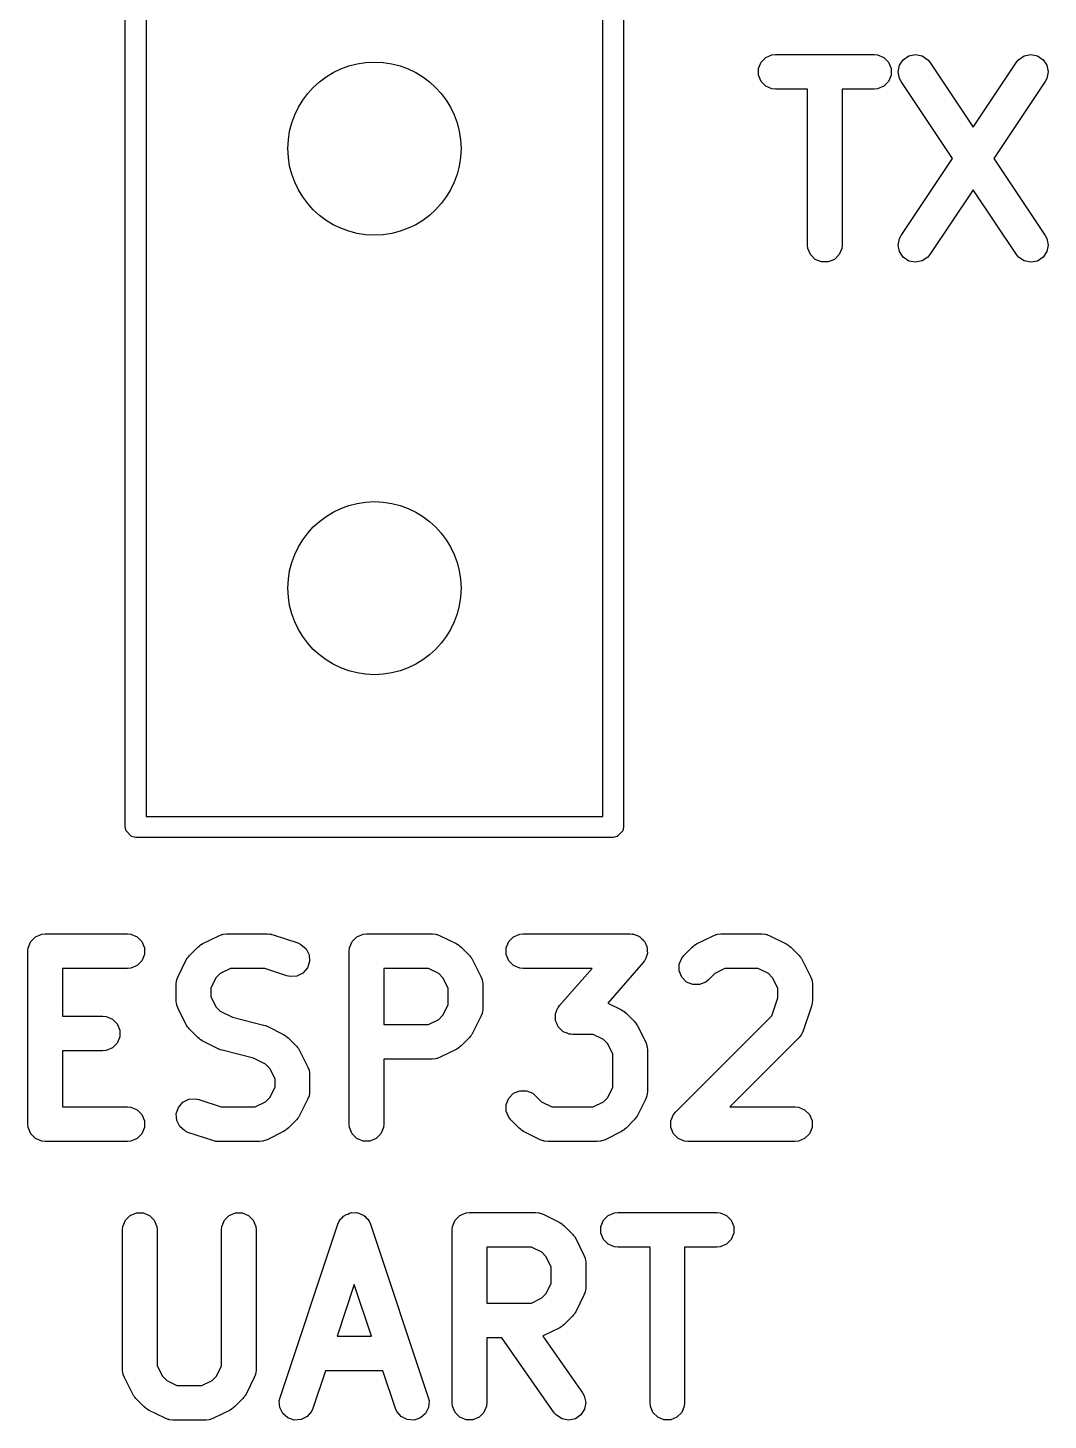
# Model space of a CAD drawing. Extents: x 2.05 to 8.87, y -5.84 to -2.88.
# Drawn here: x 5.2168 to 5.4489, y -3.6519 to -3.3351 of the extents above; entities that cross this region are included whole.
import ezdxf

# ---------------------------------------------------------------- set-up
doc = ezdxf.new("R2010")
doc.units = 0
doc.header["$MEASUREMENT"] = 0
doc.layers.add('BLACK', color=7, linetype='CONTINUOUS')

msp = doc.modelspace()

# ---------------------------------------------------------------- linework, layer by layer
at = {"layer": 'BLACK', "linetype": 'CONTINUOUS'}
for p, q in [((5.23898, -3.51693), (5.23898, -3.2126)), ((5.35236, -3.2126), (5.35236, -3.51693)), ((5.2437, -3.21496), (5.2437, -3.51457)), ((5.34764, -3.51457), (5.34764, -3.21496)), ((5.3847, -3.34189), (5.38611, -3.3413)), ((5.38611, -3.3413), (5.38688, -3.34123)), ((5.38688, -3.34123), (5.40938, -3.34123)), ((5.40938, -3.34123), (5.41015, -3.3413)), ((5.41015, -3.3413), (5.41157, -3.34189)), ((5.41725, -3.34153), (5.41876, -3.34123)), ((5.41876, -3.34123), (5.42026, -3.34153)), ((5.44349, -3.34153), (5.445, -3.34123)), ((5.445, -3.34123), (5.4465, -3.34153)), ((5.38302, -3.3444), (5.38361, -3.34298)), ((5.38302, -3.34593), (5.38302, -3.3444)), ((5.38361, -3.34298), (5.3847, -3.34189)), ((5.41157, -3.34189), (5.41265, -3.34298)), ((5.41265, -3.34298), (5.41324, -3.3444)), ((5.41324, -3.3444), (5.41324, -3.34593)), ((5.41482, -3.34516), (5.41512, -3.34366)), ((5.41512, -3.34366), (5.41597, -3.34238)), ((5.41597, -3.34238), (5.41725, -3.34153)), ((5.42026, -3.34153), (5.42154, -3.34239)), ((5.42154, -3.34239), (5.42203, -3.34298)), ((5.42203, -3.34298), (5.43188, -3.35775)), ((5.43188, -3.35775), (5.44172, -3.34298)), ((5.44172, -3.34298), (5.44221, -3.34239)), ((5.44221, -3.34239), (5.44349, -3.34153)), ((5.4465, -3.34153), (5.44778, -3.34238)), ((5.44778, -3.34238), (5.44864, -3.34366)), ((5.44864, -3.34366), (5.44894, -3.34516)), ((5.38361, -3.34735), (5.38302, -3.34593)), ((5.3847, -3.34844), (5.38361, -3.34735)), ((5.41265, -3.34735), (5.41157, -3.34844)), ((5.41324, -3.34593), (5.41265, -3.34735)), ((5.41511, -3.34667), (5.41482, -3.34516)), ((5.41548, -3.34735), (5.41511, -3.34667)), ((5.42715, -3.36485), (5.41548, -3.34735)), ((5.44828, -3.34735), (5.43661, -3.36485)), ((5.44864, -3.34667), (5.44828, -3.34735)), ((5.44894, -3.34516), (5.44864, -3.34667)), ((5.38611, -3.34903), (5.3847, -3.34844)), ((5.38688, -3.3491), (5.38611, -3.34903)), ((5.39419, -3.3491), (5.38688, -3.3491)), ((5.39419, -3.38454), (5.39419, -3.3491)), ((5.40938, -3.3491), (5.40207, -3.3491)), ((5.40207, -3.3491), (5.40207, -3.38454)), ((5.41015, -3.34903), (5.40938, -3.3491)), ((5.41157, -3.34844), (5.41015, -3.34903)), ((5.41548, -3.38235), (5.42715, -3.36485)), ((5.43661, -3.36485), (5.44828, -3.38235)), ((5.43188, -3.37195), (5.42203, -3.38672)), ((5.44172, -3.38672), (5.43188, -3.37195)), ((5.41511, -3.38303), (5.41548, -3.38235)), ((5.44828, -3.38235), (5.44864, -3.38303)), ((5.39427, -3.3853), (5.39419, -3.38454)), ((5.39486, -3.38672), (5.39427, -3.3853)), ((5.40199, -3.3853), (5.4014, -3.38672)), ((5.40207, -3.38454), (5.40199, -3.3853)), ((5.41482, -3.38454), (5.41511, -3.38303)), ((5.41512, -3.38605), (5.41482, -3.38454)), ((5.44864, -3.38303), (5.44894, -3.38454)), ((5.44894, -3.38454), (5.44864, -3.38605)), ((5.39594, -3.38781), (5.39486, -3.38672)), ((5.39736, -3.3884), (5.39594, -3.38781)), ((5.3989, -3.3884), (5.39736, -3.3884)), ((5.40032, -3.38781), (5.3989, -3.3884)), ((5.4014, -3.38672), (5.40032, -3.38781)), ((5.41597, -3.38732), (5.41512, -3.38605)), ((5.41725, -3.38818), (5.41597, -3.38732)), ((5.41876, -3.38847), (5.41725, -3.38818)), ((5.42026, -3.38817), (5.41876, -3.38847)), ((5.42154, -3.38732), (5.42026, -3.38817)), ((5.42203, -3.38672), (5.42154, -3.38732)), ((5.44221, -3.38732), (5.44172, -3.38672)), ((5.44349, -3.38817), (5.44221, -3.38732)), ((5.445, -3.38847), (5.44349, -3.38817)), ((5.4465, -3.38818), (5.445, -3.38847)), ((5.44778, -3.38732), (5.4465, -3.38818)), ((5.44864, -3.38605), (5.44778, -3.38732)), ((5.2437, -3.51457), (5.34764, -3.51457)), ((5.23916, -3.51783), (5.23898, -3.51693)), ((5.24043, -3.51911), (5.23916, -3.51783)), ((5.35218, -3.51783), (5.3509, -3.51911)), ((5.35236, -3.51693), (5.35218, -3.51783)), ((5.24134, -3.51929), (5.24043, -3.51911)), ((5.35, -3.51929), (5.24134, -3.51929)), ((5.3509, -3.51911), (5.35, -3.51929)), ((5.21689, -3.5444), (5.21748, -3.54298)), ((5.21748, -3.54298), (5.21857, -3.54189)), ((5.21857, -3.54189), (5.21999, -3.54131)), ((5.21999, -3.54131), (5.22075, -3.54123)), ((5.22075, -3.54123), (5.2395, -3.54123)), ((5.2395, -3.54123), (5.24027, -3.54131)), ((5.24027, -3.54131), (5.24169, -3.54189)), ((5.24169, -3.54189), (5.24277, -3.54298)), ((5.24277, -3.54298), (5.24336, -3.5444)), ((5.25547, -3.54426), (5.25577, -3.54401)), ((5.25577, -3.54401), (5.25584, -3.54393)), ((5.25584, -3.54393), (5.25595, -3.54386)), ((5.25595, -3.54386), (5.25606, -3.54377)), ((5.25606, -3.54377), (5.25616, -3.54373)), ((5.25616, -3.54373), (5.25649, -3.54352)), ((5.25649, -3.54352), (5.26024, -3.54165)), ((5.26024, -3.54165), (5.26096, -3.54137)), ((5.26096, -3.54137), (5.2611, -3.54136)), ((5.2611, -3.54136), (5.26123, -3.54131)), ((5.26123, -3.54131), (5.262, -3.54123)), ((5.262, -3.54123), (5.27137, -3.54123)), ((5.27137, -3.54123), (5.27176, -3.54127)), ((5.27176, -3.54127), (5.27186, -3.54126)), ((5.27186, -3.54126), (5.272, -3.54129)), ((5.272, -3.54129), (5.27214, -3.54131)), ((5.27214, -3.54131), (5.27224, -3.54135)), ((5.27224, -3.54135), (5.27262, -3.54143)), ((5.27262, -3.54143), (5.27824, -3.54331)), ((5.27824, -3.54331), (5.27895, -3.54362)), ((5.27895, -3.54362), (5.28011, -3.54463)), ((5.29001, -3.5444), (5.2906, -3.54298)), ((5.2906, -3.54298), (5.29168, -3.54189)), ((5.29168, -3.54189), (5.2931, -3.54131)), ((5.2931, -3.54131), (5.29387, -3.54123)), ((5.29387, -3.54123), (5.30887, -3.54123)), ((5.30887, -3.54123), (5.30964, -3.54131)), ((5.30964, -3.54131), (5.30977, -3.54136)), ((5.30977, -3.54136), (5.30991, -3.54137)), ((5.30991, -3.54137), (5.31063, -3.54165)), ((5.31063, -3.54165), (5.31438, -3.54352)), ((5.31438, -3.54352), (5.31471, -3.54373)), ((5.31471, -3.54373), (5.3148, -3.54377)), ((5.3148, -3.54377), (5.31491, -3.54386)), ((5.31491, -3.54386), (5.31503, -3.54393)), ((5.31503, -3.54393), (5.3151, -3.54401)), ((5.3151, -3.54401), (5.3154, -3.54426)), ((5.32563, -3.5444), (5.32622, -3.54298)), ((5.32622, -3.54298), (5.3273, -3.54189)), ((5.3273, -3.54189), (5.32872, -3.54131)), ((5.32872, -3.54131), (5.32949, -3.54123)), ((5.32949, -3.54123), (5.35386, -3.54123)), ((5.35386, -3.54123), (5.35427, -3.54127)), ((5.35427, -3.54127), (5.35437, -3.54126)), ((5.35437, -3.54126), (5.35444, -3.54129)), ((5.35444, -3.54129), (5.35463, -3.54131)), ((5.35463, -3.54131), (5.35522, -3.54155)), ((5.35522, -3.54155), (5.35583, -3.54176)), ((5.35583, -3.54176), (5.35593, -3.54184)), ((5.35593, -3.54184), (5.35605, -3.54189)), ((5.35605, -3.54189), (5.3565, -3.54235)), ((5.3565, -3.54235), (5.35698, -3.54277)), ((5.35698, -3.54277), (5.35704, -3.54289)), ((5.35704, -3.54289), (5.35714, -3.54298)), ((5.35714, -3.54298), (5.35738, -3.54357)), ((5.35738, -3.54357), (5.35766, -3.54414)), ((5.36795, -3.54426), (5.36825, -3.54401)), ((5.36825, -3.54401), (5.36832, -3.54393)), ((5.36832, -3.54393), (5.36844, -3.54386)), ((5.36844, -3.54386), (5.36855, -3.54377)), ((5.36855, -3.54377), (5.36864, -3.54373)), ((5.36864, -3.54373), (5.36897, -3.54352)), ((5.36897, -3.54352), (5.37272, -3.54165)), ((5.37272, -3.54165), (5.37344, -3.54137)), ((5.37344, -3.54137), (5.37359, -3.54136)), ((5.37359, -3.54136), (5.37372, -3.54131)), ((5.37372, -3.54131), (5.37448, -3.54123)), ((5.37448, -3.54123), (5.38386, -3.54123)), ((5.38386, -3.54123), (5.38463, -3.54131)), ((5.38463, -3.54131), (5.38476, -3.54136)), ((5.38476, -3.54136), (5.3849, -3.54137)), ((5.3849, -3.54137), (5.38562, -3.54165)), ((5.38562, -3.54165), (5.38937, -3.54352)), ((5.38937, -3.54352), (5.3897, -3.54373)), ((5.3897, -3.54373), (5.3898, -3.54377)), ((5.3898, -3.54377), (5.3899, -3.54386)), ((5.3899, -3.54386), (5.39002, -3.54393)), ((5.39002, -3.54393), (5.39009, -3.54401)), ((5.39009, -3.54401), (5.39039, -3.54426)), ((5.21682, -3.54517), (5.21689, -3.5444)), ((5.21682, -3.58454), (5.21682, -3.54517)), ((5.24336, -3.54594), (5.24277, -3.54735)), ((5.24336, -3.5444), (5.24336, -3.54594)), ((5.25098, -3.55091), (5.25285, -3.54716)), ((5.25285, -3.54716), (5.25306, -3.54683)), ((5.25306, -3.54683), (5.2531, -3.54673)), ((5.2531, -3.54673), (5.25319, -3.54662)), ((5.25319, -3.54662), (5.25326, -3.5465)), ((5.25326, -3.5465), (5.25334, -3.54643)), ((5.25334, -3.54643), (5.25359, -3.54613)), ((5.25359, -3.54613), (5.25547, -3.54426)), ((5.28011, -3.54463), (5.28079, -3.546)), ((5.28079, -3.546), (5.2809, -3.54753)), ((5.28993, -3.54517), (5.29001, -3.5444)), ((5.28993, -3.58454), (5.28993, -3.54517)), ((5.3154, -3.54426), (5.31728, -3.54613)), ((5.31728, -3.54613), (5.31752, -3.54643)), ((5.31752, -3.54643), (5.3176, -3.5465)), ((5.3176, -3.5465), (5.31768, -3.54662)), ((5.31768, -3.54662), (5.31777, -3.54673)), ((5.31777, -3.54673), (5.31781, -3.54683)), ((5.31781, -3.54683), (5.31801, -3.54716)), ((5.31801, -3.54716), (5.31989, -3.55091)), ((5.32563, -3.54594), (5.32563, -3.5444)), ((5.32622, -3.54735), (5.32563, -3.54594)), ((5.35727, -3.54713), (5.35716, -3.54729)), ((5.35748, -3.54653), (5.35727, -3.54713)), ((5.35772, -3.54594), (5.35748, -3.54653)), ((5.35766, -3.54414), (5.35767, -3.54428)), ((5.35767, -3.54428), (5.35772, -3.5444)), ((5.35772, -3.5444), (5.35772, -3.54504)), ((5.35772, -3.54504), (5.35777, -3.54568)), ((5.35777, -3.54568), (5.35772, -3.5458)), ((5.35772, -3.5458), (5.35772, -3.54594)), ((5.365, -3.54815), (5.36559, -3.54673)), ((5.36559, -3.54673), (5.36608, -3.54613)), ((5.36608, -3.54613), (5.36795, -3.54426)), ((5.39039, -3.54426), (5.39227, -3.54613)), ((5.39227, -3.54613), (5.39251, -3.54643)), ((5.39251, -3.54643), (5.39259, -3.5465)), ((5.39259, -3.5465), (5.39267, -3.54662)), ((5.39267, -3.54662), (5.39276, -3.54673)), ((5.39276, -3.54673), (5.3928, -3.54683)), ((5.3928, -3.54683), (5.393, -3.54716)), ((5.393, -3.54716), (5.39488, -3.55091)), ((5.2395, -3.5491), (5.22469, -3.5491)), ((5.22469, -3.5491), (5.22469, -3.55998)), ((5.24027, -3.54903), (5.2395, -3.5491)), ((5.24169, -3.54844), (5.24027, -3.54903)), ((5.24277, -3.54735), (5.24169, -3.54844)), ((5.26058, -3.55028), (5.25961, -3.55125)), ((5.26293, -3.5491), (5.26058, -3.55028)), ((5.27073, -3.5491), (5.26293, -3.5491)), ((5.27575, -3.55078), (5.27073, -3.5491)), ((5.27941, -3.55015), (5.27804, -3.55084)), ((5.28042, -3.54899), (5.27941, -3.55015)), ((5.2809, -3.54753), (5.28042, -3.54899)), ((5.30794, -3.5491), (5.29781, -3.5491)), ((5.29781, -3.5491), (5.29781, -3.56185)), ((5.31029, -3.55028), (5.30794, -3.5491)), ((5.31126, -3.55125), (5.31029, -3.55028)), ((5.3273, -3.54844), (5.32622, -3.54735)), ((5.32872, -3.54903), (5.3273, -3.54844)), ((5.32949, -3.5491), (5.32872, -3.54903)), ((5.34519, -3.5491), (5.32949, -3.5491)), ((5.33778, -3.55757), (5.34519, -3.5491)), ((5.35682, -3.54776), (5.34877, -3.55697)), ((5.35706, -3.54743), (5.35682, -3.54776)), ((5.35714, -3.54735), (5.35706, -3.54743)), ((5.35716, -3.54729), (5.35714, -3.54735)), ((5.365, -3.54968), (5.365, -3.54815)), ((5.36559, -3.5511), (5.365, -3.54968)), ((5.37307, -3.55028), (5.37164, -3.5517)), ((5.37541, -3.5491), (5.37307, -3.55028)), ((5.38293, -3.5491), (5.37541, -3.5491)), ((5.38528, -3.55028), (5.38293, -3.5491)), ((5.38625, -3.55125), (5.38528, -3.55028)), ((5.25056, -3.55267), (5.25064, -3.5519)), ((5.25056, -3.55642), (5.25056, -3.55267)), ((5.25064, -3.5519), (5.25069, -3.55177)), ((5.25069, -3.55177), (5.2507, -3.55163)), ((5.2507, -3.55163), (5.25098, -3.55091)), ((5.25961, -3.55125), (5.25844, -3.5536)), ((5.25844, -3.5536), (5.25844, -3.55549)), ((5.2765, -3.55095), (5.27575, -3.55078)), ((5.27804, -3.55084), (5.2765, -3.55095)), ((5.31243, -3.5536), (5.31126, -3.55125)), ((5.31243, -3.55736), (5.31243, -3.5536)), ((5.31989, -3.55091), (5.32016, -3.55163)), ((5.32016, -3.55163), (5.32017, -3.55177)), ((5.32017, -3.55177), (5.32023, -3.5519)), ((5.32023, -3.5519), (5.3203, -3.55267)), ((5.3203, -3.55267), (5.3203, -3.55829)), ((5.36667, -3.55219), (5.36559, -3.5511)), ((5.36809, -3.55278), (5.36667, -3.55219)), ((5.36963, -3.55278), (5.36809, -3.55278)), ((5.37105, -3.55219), (5.36963, -3.55278)), ((5.37164, -3.5517), (5.37105, -3.55219)), ((5.38742, -3.5536), (5.38625, -3.55125)), ((5.38742, -3.55578), (5.38742, -3.5536)), ((5.39488, -3.55091), (5.39515, -3.55163)), ((5.39515, -3.55163), (5.39516, -3.55177)), ((5.39516, -3.55177), (5.39522, -3.5519)), ((5.39522, -3.5519), (5.39529, -3.55267)), ((5.39529, -3.55267), (5.39529, -3.55642)), ((5.25064, -3.55718), (5.25056, -3.55642)), ((5.25844, -3.55549), (5.25961, -3.55783)), ((5.38604, -3.55991), (5.38742, -3.55578)), ((5.39529, -3.55642), (5.39526, -3.5568)), ((5.25069, -3.55731), (5.25064, -3.55718)), ((5.2507, -3.55746), (5.25069, -3.55731)), ((5.25098, -3.55818), (5.2507, -3.55746)), ((5.25285, -3.56193), (5.25098, -3.55818)), ((5.25961, -3.55783), (5.26058, -3.5588)), ((5.26058, -3.5588), (5.26337, -3.5602)), ((5.31029, -3.56068), (5.31126, -3.55971)), ((5.31126, -3.55971), (5.31243, -3.55736)), ((5.32016, -3.55933), (5.31989, -3.56005)), ((5.32017, -3.55919), (5.32016, -3.55933)), ((5.32023, -3.55906), (5.32017, -3.55919)), ((5.3203, -3.55829), (5.32023, -3.55906)), ((5.33683, -3.55966), (5.33688, -3.55953)), ((5.33688, -3.56029), (5.33683, -3.55966)), ((5.33688, -3.5594), (5.33712, -3.55881)), ((5.33688, -3.55953), (5.33688, -3.5594)), ((5.33712, -3.55881), (5.33733, -3.5582)), ((5.33733, -3.5582), (5.33744, -3.55805)), ((5.33744, -3.55805), (5.33747, -3.55798)), ((5.33747, -3.55798), (5.33754, -3.5579)), ((5.33754, -3.5579), (5.33778, -3.55757)), ((5.34877, -3.55697), (5.35187, -3.55852)), ((5.35187, -3.55852), (5.3522, -3.55873)), ((5.3522, -3.55873), (5.3523, -3.55877)), ((5.3523, -3.55877), (5.35241, -3.55886)), ((5.35241, -3.55886), (5.35253, -3.55893)), ((5.35253, -3.55893), (5.35259, -3.55901)), ((5.35259, -3.55901), (5.3529, -3.55926)), ((5.3529, -3.55926), (5.35477, -3.56113)), ((5.3642, -3.58175), (5.38604, -3.55991)), ((5.39509, -3.55766), (5.39322, -3.56329)), ((5.39518, -3.55728), (5.39509, -3.55766)), ((5.39522, -3.55718), (5.39518, -3.55728)), ((5.39523, -3.55704), (5.39522, -3.55718)), ((5.39526, -3.55691), (5.39523, -3.55704)), ((5.39526, -3.5568), (5.39526, -3.55691)), ((5.22469, -3.55998), (5.23388, -3.55998)), ((5.23388, -3.55998), (5.23465, -3.56005)), ((5.23465, -3.56005), (5.23606, -3.56064)), ((5.23606, -3.56064), (5.23715, -3.56173)), ((5.23715, -3.56173), (5.23774, -3.56315)), ((5.25306, -3.56226), (5.25285, -3.56193)), ((5.2531, -3.56235), (5.25306, -3.56226)), ((5.25319, -3.56246), (5.2531, -3.56235)), ((5.25326, -3.56258), (5.25319, -3.56246)), ((5.25334, -3.56265), (5.25326, -3.56258)), ((5.25359, -3.56295), (5.25334, -3.56265)), ((5.25547, -3.56482), (5.25359, -3.56295)), ((5.26337, -3.5602), (5.27045, -3.56197)), ((5.27045, -3.56197), (5.27051, -3.56199)), ((5.27051, -3.56199), (5.27054, -3.56199)), ((5.27054, -3.56199), (5.27086, -3.56211)), ((5.27086, -3.56211), (5.27118, -3.56223)), ((5.27118, -3.56223), (5.2712, -3.56225)), ((5.2712, -3.56225), (5.27126, -3.56227)), ((5.27126, -3.56227), (5.27501, -3.56414)), ((5.29781, -3.56185), (5.30794, -3.56185)), ((5.30794, -3.56185), (5.31029, -3.56068)), ((5.31989, -3.56005), (5.31801, -3.5638)), ((5.33688, -3.56093), (5.33688, -3.56029)), ((5.33693, -3.56106), (5.33688, -3.56093)), ((5.33694, -3.56119), (5.33693, -3.56106)), ((5.33722, -3.56176), (5.33694, -3.56119)), ((5.33747, -3.56235), (5.33722, -3.56176)), ((5.33756, -3.56245), (5.33747, -3.56235)), ((5.33762, -3.56257), (5.33756, -3.56245)), ((5.3381, -3.56299), (5.33762, -3.56257)), ((5.33855, -3.56344), (5.3381, -3.56299)), ((5.35477, -3.56113), (5.35502, -3.56143)), ((5.35502, -3.56143), (5.3551, -3.5615)), ((5.3551, -3.5615), (5.35517, -3.56162)), ((5.35517, -3.56162), (5.35526, -3.56173)), ((5.35526, -3.56173), (5.3553, -3.56182)), ((5.3553, -3.56182), (5.35551, -3.56215)), ((5.35551, -3.56215), (5.35738, -3.5659)), ((5.23715, -3.5661), (5.23606, -3.56719)), ((5.23774, -3.56468), (5.23715, -3.5661)), ((5.23774, -3.56315), (5.23774, -3.56468)), ((5.25577, -3.56507), (5.25547, -3.56482)), ((5.25584, -3.56515), (5.25577, -3.56507)), ((5.25595, -3.56522), (5.25584, -3.56515)), ((5.25606, -3.56531), (5.25595, -3.56522)), ((5.25616, -3.56535), (5.25606, -3.56531)), ((5.25649, -3.56556), (5.25616, -3.56535)), ((5.26024, -3.56744), (5.25649, -3.56556)), ((5.27501, -3.56414), (5.27534, -3.56435)), ((5.27534, -3.56435), (5.27543, -3.56439)), ((5.27543, -3.56439), (5.27554, -3.56448)), ((5.27554, -3.56448), (5.27566, -3.56455)), ((5.27566, -3.56455), (5.27573, -3.56463)), ((5.27573, -3.56463), (5.27603, -3.56488)), ((5.27603, -3.56488), (5.27791, -3.56676)), ((5.31728, -3.56482), (5.3154, -3.5667)), ((5.31752, -3.56452), (5.31728, -3.56482)), ((5.3176, -3.56445), (5.31752, -3.56452)), ((5.31768, -3.56434), (5.3176, -3.56445)), ((5.31777, -3.56423), (5.31768, -3.56434)), ((5.31781, -3.56413), (5.31777, -3.56423)), ((5.31801, -3.5638), (5.31781, -3.56413)), ((5.33867, -3.56349), (5.33855, -3.56344)), ((5.33877, -3.56358), (5.33867, -3.56349)), ((5.33938, -3.56378), (5.33877, -3.56358)), ((5.33997, -3.56403), (5.33938, -3.56378)), ((5.34016, -3.56405), (5.33997, -3.56403)), ((5.34023, -3.56407), (5.34016, -3.56405)), ((5.34033, -3.56406), (5.34023, -3.56407)), ((5.34074, -3.5641), (5.34033, -3.56406)), ((5.34543, -3.5641), (5.34074, -3.5641)), ((5.34778, -3.56528), (5.34543, -3.5641)), ((5.34875, -3.56625), (5.34778, -3.56528)), ((5.34992, -3.56859), (5.34875, -3.56625)), ((5.35738, -3.5659), (5.35766, -3.56662)), ((5.39227, -3.56482), (5.37649, -3.5806)), ((5.39276, -3.56423), (5.39227, -3.56482)), ((5.39281, -3.5641), (5.39276, -3.56423)), ((5.3929, -3.56399), (5.39281, -3.5641)), ((5.39322, -3.56329), (5.3929, -3.56399)), ((5.23388, -3.56785), (5.22469, -3.56785)), ((5.22469, -3.56785), (5.22469, -3.5806)), ((5.23465, -3.56778), (5.23388, -3.56785)), ((5.23606, -3.56719), (5.23465, -3.56778)), ((5.26029, -3.56746), (5.26024, -3.56744)), ((5.26032, -3.56747), (5.26029, -3.56746)), ((5.26064, -3.56759), (5.26032, -3.56747)), ((5.26096, -3.56771), (5.26064, -3.56759)), ((5.26099, -3.56771), (5.26096, -3.56771)), ((5.26104, -3.56773), (5.26099, -3.56771)), ((5.26812, -3.5695), (5.26104, -3.56773)), ((5.27791, -3.56676), (5.27815, -3.56706)), ((5.27815, -3.56706), (5.27823, -3.56713)), ((5.27823, -3.56713), (5.27831, -3.56724)), ((5.27831, -3.56724), (5.2784, -3.56735)), ((5.2784, -3.56735), (5.27844, -3.56745)), ((5.27844, -3.56745), (5.27864, -3.56778)), ((5.27864, -3.56778), (5.28052, -3.57153)), ((5.31063, -3.56931), (5.30991, -3.56959)), ((5.31438, -3.56744), (5.31063, -3.56931)), ((5.31471, -3.56723), (5.31438, -3.56744)), ((5.3148, -3.56719), (5.31471, -3.56723)), ((5.31491, -3.5671), (5.3148, -3.56719)), ((5.31503, -3.56703), (5.31491, -3.5671)), ((5.3151, -3.56695), (5.31503, -3.56703)), ((5.3154, -3.5667), (5.3151, -3.56695)), ((5.34992, -3.57611), (5.34992, -3.56859)), ((5.35766, -3.56662), (5.35767, -3.56677)), ((5.35767, -3.56677), (5.35772, -3.5669)), ((5.35772, -3.5669), (5.3578, -3.56766)), ((5.3578, -3.56766), (5.3578, -3.57704)), ((5.27091, -3.5709), (5.26812, -3.5695)), ((5.27189, -3.57187), (5.27091, -3.5709)), ((5.27306, -3.57422), (5.27189, -3.57187)), ((5.28052, -3.57153), (5.28079, -3.57225)), ((5.28079, -3.57225), (5.2808, -3.57239)), ((5.2808, -3.57239), (5.28086, -3.57252)), ((5.28086, -3.57252), (5.28093, -3.57329)), ((5.30887, -3.56973), (5.29781, -3.56973)), ((5.29781, -3.56973), (5.29781, -3.58454)), ((5.30964, -3.56965), (5.30887, -3.56973)), ((5.30977, -3.5696), (5.30964, -3.56965)), ((5.30991, -3.56959), (5.30977, -3.5696)), ((5.27306, -3.57611), (5.27306, -3.57422)), ((5.28093, -3.57329), (5.28093, -3.57704)), ((5.25209, -3.57955), (5.25346, -3.57887)), ((5.25346, -3.57887), (5.25499, -3.57876)), ((5.25499, -3.57876), (5.25574, -3.57893)), ((5.25574, -3.57893), (5.26076, -3.5806)), ((5.27091, -3.57943), (5.27189, -3.57846)), ((5.27189, -3.57846), (5.27306, -3.57611)), ((5.28052, -3.5788), (5.27864, -3.58255)), ((5.28079, -3.57808), (5.28052, -3.5788)), ((5.2808, -3.57794), (5.28079, -3.57808)), ((5.28086, -3.57781), (5.2808, -3.57794)), ((5.28093, -3.57704), (5.28086, -3.57781)), ((5.32563, -3.58002), (5.32622, -3.5786)), ((5.32622, -3.5786), (5.3273, -3.57751)), ((5.3273, -3.57751), (5.32872, -3.57693)), ((5.32872, -3.57693), (5.33026, -3.57693)), ((5.33026, -3.57693), (5.33168, -3.57751)), ((5.33168, -3.57751), (5.33227, -3.578)), ((5.33227, -3.578), (5.3337, -3.57943)), ((5.34778, -3.57943), (5.34875, -3.57846)), ((5.34875, -3.57846), (5.34992, -3.57611)), ((5.35738, -3.5788), (5.35551, -3.58255)), ((5.35766, -3.57808), (5.35738, -3.5788)), ((5.35767, -3.57794), (5.35766, -3.57808)), ((5.35772, -3.57781), (5.35767, -3.57794)), ((5.3578, -3.57704), (5.35772, -3.57781)), ((5.22469, -3.5806), (5.2395, -3.5806)), ((5.2395, -3.5806), (5.24027, -3.58068)), ((5.24027, -3.58068), (5.24169, -3.58126)), ((5.24169, -3.58126), (5.24277, -3.58235)), ((5.25059, -3.58217), (5.25108, -3.58071)), ((5.25108, -3.58071), (5.25209, -3.57955)), ((5.26076, -3.5806), (5.26857, -3.5806)), ((5.26857, -3.5806), (5.27091, -3.57943)), ((5.32563, -3.58156), (5.32563, -3.58002)), ((5.32622, -3.58297), (5.32563, -3.58156)), ((5.3337, -3.57943), (5.33604, -3.5806)), ((5.33604, -3.5806), (5.34543, -3.5806)), ((5.34543, -3.5806), (5.34778, -3.57943)), ((5.36371, -3.58235), (5.3642, -3.58175)), ((5.37649, -3.5806), (5.39136, -3.5806)), ((5.39136, -3.5806), (5.39213, -3.58068)), ((5.39213, -3.58068), (5.39354, -3.58126)), ((5.39354, -3.58126), (5.39463, -3.58235)), ((5.21689, -3.58531), (5.21682, -3.58454)), ((5.24277, -3.58235), (5.24336, -3.58377)), ((5.24336, -3.58377), (5.24336, -3.58531)), ((5.2507, -3.5837), (5.25059, -3.58217)), ((5.25139, -3.58508), (5.2507, -3.5837)), ((5.25255, -3.58608), (5.25139, -3.58508)), ((5.27791, -3.58357), (5.27603, -3.58545)), ((5.27815, -3.58327), (5.27791, -3.58357)), ((5.27823, -3.5832), (5.27815, -3.58327)), ((5.27831, -3.58308), (5.27823, -3.5832)), ((5.2784, -3.58297), (5.27831, -3.58308)), ((5.27844, -3.58288), (5.2784, -3.58297)), ((5.27864, -3.58255), (5.27844, -3.58288)), ((5.29001, -3.58531), (5.28993, -3.58454)), ((5.29781, -3.58454), (5.29773, -3.58531)), ((5.32671, -3.58357), (5.32622, -3.58297)), ((5.32858, -3.58545), (5.32671, -3.58357)), ((5.35477, -3.58357), (5.3529, -3.58545)), ((5.35502, -3.58327), (5.35477, -3.58357)), ((5.3551, -3.5832), (5.35502, -3.58327)), ((5.35517, -3.58308), (5.3551, -3.5832)), ((5.35526, -3.58297), (5.35517, -3.58308)), ((5.3553, -3.58288), (5.35526, -3.58297)), ((5.35551, -3.58255), (5.3553, -3.58288)), ((5.36312, -3.58377), (5.36371, -3.58235)), ((5.36312, -3.58531), (5.36312, -3.58377)), ((5.39463, -3.58235), (5.39522, -3.58377)), ((5.39522, -3.58377), (5.39522, -3.58531)), ((5.21748, -3.58672), (5.21689, -3.58531)), ((5.21857, -3.58781), (5.21748, -3.58672)), ((5.21999, -3.5884), (5.21857, -3.58781)), ((5.22075, -3.58847), (5.21999, -3.5884)), ((5.24027, -3.5884), (5.2395, -3.58847)), ((5.24169, -3.58781), (5.24027, -3.5884)), ((5.24277, -3.58672), (5.24169, -3.58781)), ((5.24336, -3.58531), (5.24277, -3.58672)), ((5.25325, -3.5864), (5.25255, -3.58608)), ((5.25888, -3.58827), (5.25325, -3.5864)), ((5.25926, -3.58836), (5.25888, -3.58827)), ((5.25936, -3.5884), (5.25926, -3.58836)), ((5.25949, -3.58841), (5.25936, -3.5884)), ((5.25963, -3.58844), (5.25949, -3.58841)), ((5.25974, -3.58844), (5.25963, -3.58844)), ((5.26012, -3.58847), (5.25974, -3.58844)), ((5.27027, -3.5884), (5.2695, -3.58847)), ((5.2704, -3.58834), (5.27027, -3.5884)), ((5.27054, -3.58833), (5.2704, -3.58834)), ((5.27126, -3.58806), (5.27054, -3.58833)), ((5.27501, -3.58618), (5.27126, -3.58806)), ((5.27534, -3.58598), (5.27501, -3.58618)), ((5.27543, -3.58594), (5.27534, -3.58598)), ((5.27554, -3.58585), (5.27543, -3.58594)), ((5.27566, -3.58577), (5.27554, -3.58585)), ((5.27573, -3.58569), (5.27566, -3.58577)), ((5.27603, -3.58545), (5.27573, -3.58569)), ((5.2906, -3.58672), (5.29001, -3.58531)), ((5.29168, -3.58781), (5.2906, -3.58672)), ((5.2931, -3.5884), (5.29168, -3.58781)), ((5.29464, -3.5884), (5.2931, -3.5884)), ((5.29606, -3.58781), (5.29464, -3.5884)), ((5.29714, -3.58672), (5.29606, -3.58781)), ((5.29773, -3.58531), (5.29714, -3.58672)), ((5.32888, -3.58569), (5.32858, -3.58545)), ((5.32895, -3.58577), (5.32888, -3.58569)), ((5.32907, -3.58585), (5.32895, -3.58577)), ((5.32918, -3.58594), (5.32907, -3.58585)), ((5.32927, -3.58598), (5.32918, -3.58594)), ((5.3296, -3.58618), (5.32927, -3.58598)), ((5.33335, -3.58806), (5.3296, -3.58618)), ((5.33407, -3.58833), (5.33335, -3.58806)), ((5.33422, -3.58834), (5.33407, -3.58833)), ((5.33435, -3.5884), (5.33422, -3.58834)), ((5.33511, -3.58847), (5.33435, -3.5884)), ((5.34713, -3.5884), (5.34636, -3.58847)), ((5.34726, -3.58834), (5.34713, -3.5884)), ((5.3474, -3.58833), (5.34726, -3.58834)), ((5.34812, -3.58806), (5.3474, -3.58833)), ((5.35187, -3.58618), (5.34812, -3.58806)), ((5.3522, -3.58598), (5.35187, -3.58618)), ((5.3523, -3.58594), (5.3522, -3.58598)), ((5.35241, -3.58585), (5.3523, -3.58594)), ((5.35253, -3.58577), (5.35241, -3.58585)), ((5.35259, -3.58569), (5.35253, -3.58577)), ((5.3529, -3.58545), (5.35259, -3.58569)), ((5.36371, -3.58672), (5.36312, -3.58531)), ((5.3648, -3.58781), (5.36371, -3.58672)), ((5.36622, -3.5884), (5.3648, -3.58781)), ((5.36699, -3.58847), (5.36622, -3.5884)), ((5.39213, -3.5884), (5.39136, -3.58847)), ((5.39354, -3.58781), (5.39213, -3.5884)), ((5.39463, -3.58672), (5.39354, -3.58781)), ((5.39522, -3.58531), (5.39463, -3.58672)), ((5.2395, -3.58847), (5.22075, -3.58847)), ((5.2695, -3.58847), (5.26012, -3.58847)), ((5.34636, -3.58847), (5.33511, -3.58847)), ((5.39136, -3.58847), (5.36699, -3.58847)), ((5.23845, -3.60778), (5.23904, -3.60636)), ((5.23904, -3.60636), (5.24013, -3.60528)), ((5.24013, -3.60528), (5.24155, -3.60469)), ((5.24155, -3.60469), (5.24308, -3.60469)), ((5.24308, -3.60469), (5.2445, -3.60528)), ((5.2445, -3.60528), (5.24559, -3.60636)), ((5.24559, -3.60636), (5.24617, -3.60778)), ((5.26095, -3.60778), (5.26154, -3.60636)), ((5.26154, -3.60636), (5.26262, -3.60528)), ((5.26262, -3.60528), (5.26404, -3.60469)), ((5.26404, -3.60469), (5.26558, -3.60469)), ((5.26558, -3.60469), (5.267, -3.60528)), ((5.267, -3.60528), (5.26808, -3.60636)), ((5.26808, -3.60636), (5.26867, -3.60778)), ((5.2742, -3.64668), (5.28732, -3.60731)), ((5.28732, -3.60731), (5.28764, -3.6066)), ((5.28764, -3.6066), (5.28782, -3.60639)), ((5.28782, -3.60639), (5.28795, -3.60614)), ((5.28795, -3.60614), (5.28832, -3.60581)), ((5.28832, -3.60581), (5.28864, -3.60544)), ((5.28864, -3.60544), (5.2889, -3.60531)), ((5.2889, -3.60531), (5.28911, -3.60513)), ((5.28911, -3.60513), (5.28958, -3.60497)), ((5.28958, -3.60497), (5.29002, -3.60475)), ((5.29002, -3.60475), (5.2903, -3.60473)), ((5.2903, -3.60473), (5.29056, -3.60464)), ((5.29056, -3.60464), (5.29106, -3.60468)), ((5.29106, -3.60468), (5.29155, -3.60464)), ((5.29155, -3.60464), (5.29182, -3.60473)), ((5.29182, -3.60473), (5.2921, -3.60475)), ((5.2921, -3.60475), (5.29254, -3.60497)), ((5.29254, -3.60497), (5.29301, -3.60513)), ((5.29301, -3.60513), (5.29322, -3.60531)), ((5.29322, -3.60531), (5.29347, -3.60544)), ((5.29347, -3.60544), (5.29379, -3.60581)), ((5.29379, -3.60581), (5.29417, -3.60614)), ((5.29417, -3.60614), (5.29429, -3.60639)), ((5.29429, -3.60639), (5.29448, -3.6066)), ((5.29448, -3.6066), (5.29479, -3.60731)), ((5.29479, -3.60731), (5.30792, -3.64668)), ((5.31344, -3.60778), (5.31403, -3.60636)), ((5.31403, -3.60636), (5.31512, -3.60528)), ((5.31512, -3.60528), (5.31654, -3.60469)), ((5.31654, -3.60469), (5.3173, -3.60461)), ((5.3173, -3.60461), (5.3323, -3.60461)), ((5.3323, -3.60461), (5.33307, -3.60469)), ((5.33307, -3.60469), (5.3332, -3.60474)), ((5.3332, -3.60474), (5.33334, -3.60475)), ((5.33334, -3.60475), (5.33406, -3.60503)), ((5.33406, -3.60503), (5.33781, -3.6069)), ((5.33781, -3.6069), (5.33814, -3.60711)), ((5.33814, -3.60711), (5.33824, -3.60715)), ((5.33824, -3.60715), (5.33835, -3.60724)), ((5.33835, -3.60724), (5.33847, -3.60732)), ((5.33847, -3.60732), (5.33853, -3.60739)), ((5.33853, -3.60739), (5.33884, -3.60764)), ((5.34719, -3.60778), (5.34778, -3.60636)), ((5.34778, -3.60636), (5.34886, -3.60528)), ((5.34886, -3.60528), (5.35028, -3.60469)), ((5.35028, -3.60469), (5.35105, -3.60461)), ((5.35105, -3.60461), (5.37355, -3.60461)), ((5.37355, -3.60461), (5.37432, -3.60469)), ((5.37432, -3.60469), (5.37573, -3.60528)), ((5.37573, -3.60528), (5.37682, -3.60636)), ((5.37682, -3.60636), (5.37741, -3.60778)), ((5.23838, -3.60855), (5.23845, -3.60778)), ((5.23838, -3.64042), (5.23838, -3.60855)), ((5.24617, -3.60778), (5.24625, -3.60855)), ((5.24625, -3.60855), (5.24625, -3.63949)), ((5.26087, -3.60855), (5.26095, -3.60778)), ((5.26087, -3.63949), (5.26087, -3.60855)), ((5.26867, -3.60778), (5.26875, -3.60855)), ((5.26875, -3.60855), (5.26875, -3.64042)), ((5.31337, -3.60855), (5.31344, -3.60778)), ((5.31337, -3.64792), (5.31337, -3.60855)), ((5.33884, -3.60764), (5.34071, -3.60952)), ((5.34071, -3.60952), (5.34096, -3.60982)), ((5.34096, -3.60982), (5.34104, -3.60989)), ((5.34104, -3.60989), (5.34111, -3.61)), ((5.34111, -3.61), (5.3412, -3.61011)), ((5.3412, -3.61011), (5.34124, -3.61021)), ((5.34124, -3.61021), (5.34145, -3.61054)), ((5.34145, -3.61054), (5.34332, -3.61429)), ((5.34719, -3.60932), (5.34719, -3.60778)), ((5.34778, -3.61074), (5.34719, -3.60932)), ((5.37741, -3.60932), (5.37682, -3.61074)), ((5.37741, -3.60778), (5.37741, -3.60932)), ((5.33137, -3.61249), (5.32124, -3.61249)), ((5.32124, -3.61249), (5.32124, -3.62524)), ((5.33372, -3.61366), (5.33137, -3.61249)), ((5.33469, -3.61463), (5.33372, -3.61366)), ((5.34886, -3.61182), (5.34778, -3.61074)), ((5.35028, -3.61241), (5.34886, -3.61182)), ((5.35105, -3.61249), (5.35028, -3.61241)), ((5.35836, -3.61249), (5.35105, -3.61249)), ((5.35836, -3.64792), (5.35836, -3.61249)), ((5.37355, -3.61249), (5.36624, -3.61249)), ((5.36624, -3.61249), (5.36624, -3.64792)), ((5.37432, -3.61241), (5.37355, -3.61249)), ((5.37573, -3.61182), (5.37432, -3.61241)), ((5.37682, -3.61074), (5.37573, -3.61182)), ((5.33586, -3.61698), (5.33469, -3.61463)), ((5.34332, -3.61429), (5.3436, -3.61501)), ((5.3436, -3.61501), (5.34361, -3.61515)), ((5.34361, -3.61515), (5.34366, -3.61528)), ((5.34366, -3.61528), (5.34374, -3.61605)), ((5.34374, -3.61605), (5.34374, -3.62167)), ((5.33586, -3.62074), (5.33586, -3.61698)), ((5.29106, -3.621), (5.28715, -3.63274)), ((5.29497, -3.63274), (5.29106, -3.621)), ((5.33372, -3.62406), (5.33469, -3.62309)), ((5.33469, -3.62309), (5.33586, -3.62074)), ((5.3436, -3.62271), (5.34332, -3.62343)), ((5.34361, -3.62257), (5.3436, -3.62271)), ((5.34366, -3.62244), (5.34361, -3.62257)), ((5.34374, -3.62167), (5.34366, -3.62244)), ((5.32124, -3.62524), (5.33137, -3.62524)), ((5.33137, -3.62524), (5.33372, -3.62406)), ((5.34332, -3.62343), (5.34145, -3.62718)), ((5.34071, -3.62821), (5.33884, -3.63008)), ((5.34096, -3.62791), (5.34071, -3.62821)), ((5.34104, -3.62784), (5.34096, -3.62791)), ((5.34111, -3.62772), (5.34104, -3.62784)), ((5.3412, -3.62761), (5.34111, -3.62772)), ((5.34124, -3.62751), (5.3412, -3.62761)), ((5.34145, -3.62718), (5.34124, -3.62751)), ((5.28715, -3.63274), (5.29497, -3.63274)), ((5.33406, -3.63269), (5.33397, -3.63273)), ((5.33397, -3.63273), (5.34303, -3.64566)), ((5.33781, -3.63082), (5.33406, -3.63269)), ((5.33814, -3.63061), (5.33781, -3.63082)), ((5.33824, -3.63057), (5.33814, -3.63061)), ((5.33835, -3.63048), (5.33824, -3.63057)), ((5.33847, -3.63041), (5.33835, -3.63048)), ((5.33853, -3.63033), (5.33847, -3.63041)), ((5.33884, -3.63008), (5.33853, -3.63033)), ((5.32463, -3.63311), (5.32124, -3.63311)), ((5.32124, -3.63311), (5.32124, -3.64792)), ((5.33658, -3.65018), (5.32463, -3.63311)), ((5.23845, -3.64119), (5.23838, -3.64042)), ((5.23851, -3.64132), (5.23845, -3.64119)), ((5.23852, -3.64146), (5.23851, -3.64132)), ((5.23879, -3.64218), (5.23852, -3.64146)), ((5.24067, -3.64593), (5.23879, -3.64218)), ((5.24625, -3.63949), (5.24742, -3.64184)), ((5.24742, -3.64184), (5.2484, -3.64281)), ((5.25873, -3.64281), (5.2597, -3.64184)), ((5.2597, -3.64184), (5.26087, -3.63949)), ((5.26833, -3.64218), (5.26646, -3.64593)), ((5.26861, -3.64146), (5.26833, -3.64218)), ((5.26862, -3.64132), (5.26861, -3.64146)), ((5.26867, -3.64119), (5.26862, -3.64132)), ((5.26875, -3.64042), (5.26867, -3.64119)), ((5.28452, -3.64061), (5.28167, -3.64917)), ((5.29759, -3.64061), (5.28452, -3.64061)), ((5.30045, -3.64917), (5.29759, -3.64061)), ((5.2484, -3.64281), (5.25074, -3.64398)), ((5.25074, -3.64398), (5.25638, -3.64398)), ((5.25638, -3.64398), (5.25873, -3.64281)), ((5.24087, -3.64626), (5.24067, -3.64593)), ((5.24091, -3.64636), (5.24087, -3.64626)), ((5.241, -3.64647), (5.24091, -3.64636)), ((5.24108, -3.64659), (5.241, -3.64647)), ((5.24116, -3.64665), (5.24108, -3.64659)), ((5.2414, -3.64696), (5.24116, -3.64665)), ((5.24328, -3.64883), (5.2414, -3.64696)), ((5.26572, -3.64696), (5.26384, -3.64883)), ((5.26597, -3.64665), (5.26572, -3.64696)), ((5.26605, -3.64659), (5.26597, -3.64665)), ((5.26612, -3.64647), (5.26605, -3.64659)), ((5.26621, -3.64636), (5.26612, -3.64647)), ((5.26625, -3.64626), (5.26621, -3.64636)), ((5.26646, -3.64593), (5.26625, -3.64626)), ((5.27403, -3.64743), (5.2742, -3.64668)), ((5.27414, -3.64896), (5.27403, -3.64743)), ((5.30792, -3.64668), (5.30809, -3.64743)), ((5.30809, -3.64743), (5.30798, -3.64896)), ((5.31344, -3.64869), (5.31337, -3.64792)), ((5.32124, -3.64792), (5.32117, -3.64869)), ((5.34303, -3.64566), (5.34341, -3.64634)), ((5.34341, -3.64634), (5.34374, -3.64784)), ((5.34374, -3.64784), (5.34347, -3.64935)), ((5.35844, -3.64869), (5.35836, -3.64792)), ((5.36624, -3.64792), (5.36616, -3.64869)), ((5.24358, -3.64908), (5.24328, -3.64883)), ((5.24365, -3.64916), (5.24358, -3.64908)), ((5.24377, -3.64923), (5.24365, -3.64916)), ((5.24388, -3.64932), (5.24377, -3.64923)), ((5.24397, -3.64936), (5.24388, -3.64932)), ((5.2443, -3.64957), (5.24397, -3.64936)), ((5.24805, -3.65144), (5.2443, -3.64957)), ((5.24877, -3.65172), (5.24805, -3.65144)), ((5.24891, -3.65173), (5.24877, -3.65172)), ((5.24904, -3.65178), (5.24891, -3.65173)), ((5.24981, -3.65186), (5.24904, -3.65178)), ((5.25808, -3.65178), (5.25731, -3.65186)), ((5.25821, -3.65173), (5.25808, -3.65178)), ((5.25835, -3.65172), (5.25821, -3.65173)), ((5.25907, -3.65144), (5.25835, -3.65172)), ((5.26282, -3.64957), (5.25907, -3.65144)), ((5.26315, -3.64936), (5.26282, -3.64957)), ((5.26325, -3.64932), (5.26315, -3.64936)), ((5.26336, -3.64923), (5.26325, -3.64932)), ((5.26347, -3.64916), (5.26336, -3.64923)), ((5.26354, -3.64908), (5.26347, -3.64916)), ((5.26384, -3.64883), (5.26354, -3.64908)), ((5.27482, -3.65033), (5.27414, -3.64896)), ((5.27598, -3.65134), (5.27482, -3.65033)), ((5.27744, -3.65183), (5.27598, -3.65134)), ((5.27897, -3.65172), (5.27744, -3.65183)), ((5.28035, -3.65103), (5.27897, -3.65172)), ((5.28135, -3.64987), (5.28035, -3.65103)), ((5.28167, -3.64917), (5.28135, -3.64987)), ((5.30076, -3.64987), (5.30045, -3.64917)), ((5.30177, -3.65103), (5.30076, -3.64987)), ((5.30314, -3.65172), (5.30177, -3.65103)), ((5.30467, -3.65183), (5.30314, -3.65172)), ((5.30613, -3.65134), (5.30467, -3.65183)), ((5.30729, -3.65033), (5.30613, -3.65134)), ((5.30798, -3.64896), (5.30729, -3.65033)), ((5.31403, -3.65011), (5.31344, -3.64869)), ((5.31512, -3.65119), (5.31403, -3.65011)), ((5.31654, -3.65178), (5.31512, -3.65119)), ((5.31807, -3.65178), (5.31654, -3.65178)), ((5.31949, -3.65119), (5.31807, -3.65178)), ((5.32058, -3.65011), (5.31949, -3.65119)), ((5.32117, -3.64869), (5.32058, -3.65011)), ((5.33708, -3.65076), (5.33658, -3.65018)), ((5.33837, -3.65159), (5.33708, -3.65076)), ((5.33989, -3.65186), (5.33837, -3.65159)), ((5.34139, -3.65152), (5.33989, -3.65186)), ((5.34264, -3.65064), (5.34139, -3.65152)), ((5.34347, -3.64935), (5.34264, -3.65064)), ((5.35902, -3.65011), (5.35844, -3.64869)), ((5.36011, -3.65119), (5.35902, -3.65011)), ((5.36153, -3.65178), (5.36011, -3.65119)), ((5.36307, -3.65178), (5.36153, -3.65178)), ((5.36449, -3.65119), (5.36307, -3.65178)), ((5.36557, -3.65011), (5.36449, -3.65119)), ((5.36616, -3.64869), (5.36557, -3.65011)), ((5.25731, -3.65186), (5.24981, -3.65186))]:
    msp.add_line(p, q, dxfattribs=at)
at = {"layer": 'BLACK'}
for centre in [(5.29567, -3.3626), (5.29567, -3.3626), (5.29567, -3.4626), (5.29567, -3.4626)]:
    msp.add_circle(centre, 0.01969, dxfattribs=at)

doc.saveas('drawing.dxf')
